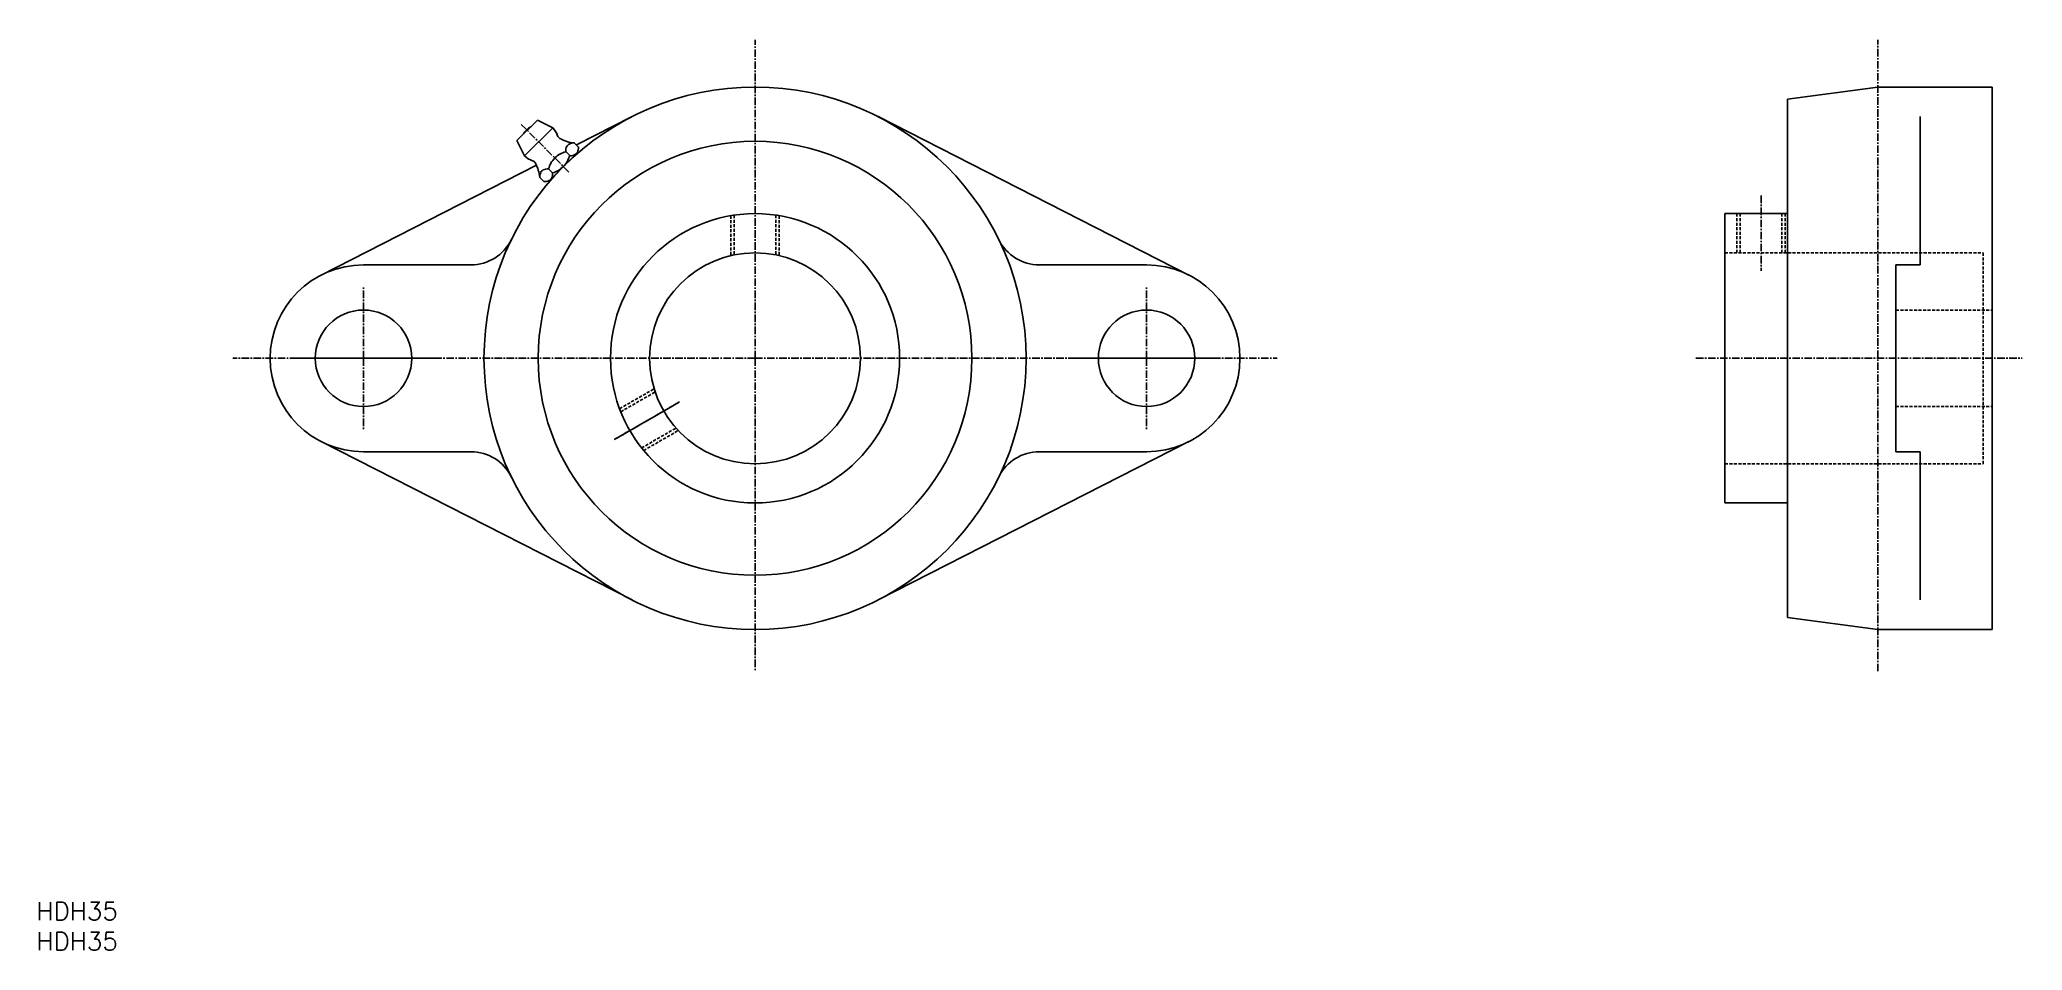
# Model space of a CAD drawing. Extents: x 45 to 374, y 37 to 188.
import ezdxf
from ezdxf.enums import TextEntityAlignment as Align

# ---------------------------------------------------------------- set-up
doc = ezdxf.new("R2010")
doc.units = 0
doc.linetypes.add('CENTER', pattern=[2, 1.25, -0.25, 0.25, -0.25])
doc.linetypes.add('DASHED', pattern=[0.75, 0.5, -0.25])
doc.layers.get('0').update_dxf_attribs({"linetype": 'CONTINUOUS'})
doc.layers.add('CENTER', color=1, linetype='CENTER')
doc.styles.get("Standard").update_dxf_attribs({"font": 'txt.shx', "bigfont": 'extfont.shx'})

msp = doc.modelspace()

# ---------------------------------------------------------------- linework, layer by layer
at = {"color": 7, "linetype": 'CONTINUOUS'}
for p, q in [((335.46, 178.52), (350.46, 180.52)), ((335.46, 92.52), (335.46, 178.52)), ((350.46, 180.52), (369.46, 180.52)), ((369.46, 180.52), (369.46, 90.52)), ((124.53, 171.65), (127.93, 175.04)), ((127.93, 175.04), (130.47, 173.77)), ((134.4, 170.91), (143.64, 175.62)), ((236.09, 149.33), (184.48, 175.62)), ((357.46, 175.62), (357.46, 151.02)), ((125.81, 169.1), (124.53, 171.65)), ((125.81, 169.1), (130.47, 173.77)), ((134.06, 171.24), (134.73, 170.57)), ((129.91, 165), (134.57, 169.67)), ((132.63, 169.81), (133.3, 169.14)), ((92.03, 149.33), (127.78, 167.54)), ((128.34, 165.51), (129, 164.85)), ((129.77, 166.95), (130.44, 166.28)), ((132.24, 167.34), (132.24, 167.34)), ((335.46, 159.52), (325.06, 159.52)), ((325.06, 159.52), (325.06, 111.52)), ((116.89, 151.02), (99.06, 151.02)), ((211.24, 151.02), (229.06, 151.02)), ((357.46, 151.02), (353.46, 151.02)), ((353.46, 151.02), (353.46, 120.02)), ((92.03, 121.71), (143.64, 95.42)), ((116.89, 120.02), (99.06, 120.02)), ((236.09, 121.71), (184.48, 95.42)), ((211.24, 120.02), (229.06, 120.02)), ((353.46, 120.02), (357.46, 120.02)), ((357.46, 120.02), (357.46, 95.42)), ((325.06, 111.52), (335.46, 111.52)), ((350.46, 90.52), (335.46, 92.52)), ((369.46, 90.52), (350.46, 90.52))]:
    msp.add_line(p, q, dxfattribs=at)
at = {"color": 3, "linetype": 'DASHED'}
for p, q in [((160.06, 159.18), (160.06, 152.55)), ((160.6, 159.27), (160.6, 152.67)), ((167.52, 159.27), (167.52, 152.67)), ((168.06, 159.18), (168.06, 152.55)), ((327.06, 159.52), (327.06, 153.02)), ((327.6, 159.52), (327.6, 153.02)), ((334.52, 159.52), (334.52, 153.02)), ((335.06, 159.52), (335.06, 153.02)), ((325.06, 153.02), (367.96, 153.02)), ((367.96, 153.02), (367.96, 118.02)), ((353.46, 143.52), (369.46, 143.52)), ((141.57, 127.15), (147.31, 130.46)), ((141.76, 126.64), (147.47, 129.93)), ((353.46, 127.52), (369.46, 127.52)), ((145.22, 120.65), (150.93, 123.94)), ((145.57, 120.22), (151.31, 123.53)), ((325.06, 118.02), (367.96, 118.02))]:
    msp.add_line(p, q, dxfattribs=at)
at = {"color": 7, "linetype": 'CONTINUOUS'}
for centre, radius in [((164.06, 135.52), 45), ((164.06, 135.52), 36), ((164.06, 135.52), 24), ((164.06, 135.52), 17.5), ((99.06, 135.52), 8), ((229.06, 135.52), 8)]:
    msp.add_circle(centre, radius, dxfattribs=at)
for centre, radius, start, end in [((128.41, 171.16), 3.2, 119.6254, 150.383), ((128.14, 171.44), 3.3, 17.9535, 45.0042), ((132.04, 172.7), 0.8, 197.9346, 240.2368), ((134.62, 177.21), 6, 240.2359, 264.6667), ((133.91, 169.77), 1.48, 83.8761, 118.4133), ((128.14, 171.44), 3.3, 225.0042, 252.0549), ((126.88, 167.54), 0.8, 29.7716, 72.0738), ((122.36, 164.95), 6, 5.3417, 29.7725), ((134.98, 165.33), 5.45, 151.5851, 162.7299), ((133.68, 165.9), 4.04, 120.0543, 149.9541), ((129.38, 170.19), 4.04, 300.0543, 329.9541), ((134.25, 164.6), 5.44, 107.2743, 118.4233), ((134.1, 169.97), 1.48, 151.5951, 186.1323), ((133.75, 170.12), 1.1, 120.0456, 149.9628), ((128.09, 170.76), 5.45, 331.5851, 342.7341), ((133.46, 170.61), 1.48, 263.8868, 298.4133), ((133.61, 170.26), 1.1, 300.0456, 329.9628), ((133.26, 170.42), 1.48, 331.5951, 6.1325), ((129.81, 165.67), 1.48, 151.5951, 186.1323), ((129.45, 165.83), 1.1, 120.0456, 149.9628), ((129.61, 165.47), 1.48, 83.8761, 118.4133), ((129.16, 166.32), 1.48, 263.8868, 298.4133), ((129.32, 165.96), 1.1, 300.0456, 329.9628), ((128.96, 166.12), 1.48, 331.5951, 6.1325), ((128.82, 171.48), 5.44, 287.2786, 298.4233), ((116.89, 158.49), 7.47, 270, 334.0381), ((211.24, 158.49), 7.47, 205.9619, 270), ((99.06, 135.52), 15.5, 90, 270), ((229.06, 135.52), 15.5, 270, 90), ((116.89, 112.55), 7.47, 25.9619, 90), ((211.24, 112.55), 7.47, 90, 154.0381)]:
    msp.add_arc(centre, radius, start, end, dxfattribs=at)
at = {"layer": 'CENTER', "color": 1, "linetype": 'CENTER'}
for p, q in [((164.06, 135.52), (164.06, 188.38)), ((350.46, 83.59), (350.46, 188.38)), ((133.17, 166.41), (125.25, 174.32)), ((331.06, 162.52), (331.06, 150.02)), ((99.06, 135.52), (99.06, 147.43)), ((229.06, 135.52), (229.06, 147.43)), ((164.06, 135.52), (77.36, 135.52)), ((99.06, 135.52), (87.15, 135.52)), ((99.06, 135.52), (99.06, 123.61)), ((99.06, 135.52), (110.97, 135.52)), ((164.06, 135.52), (164.06, 83.59)), ((164.06, 135.52), (250.76, 135.52)), ((229.06, 135.52), (217.15, 135.52)), ((229.06, 135.52), (229.06, 123.6)), ((229.06, 135.52), (240.97, 135.52)), ((320.26, 135.52), (374.44, 135.52)), ((140.68, 122.02), (151.5, 128.27)), ((151.5, 128.27), (140.68, 122.02))]:
    msp.add_line(p, q, dxfattribs=at)

# ---------------------------------------------------------------- texts
at = {"color": 7, "linetype": 'CONTINUOUS'}
for p in [(44.78, 43.8), (44.78, 38.8)]:
    msp.add_text('HDH35', height=3, dxfattribs=at).set_placement(p, align=Align.MIDDLE_LEFT)

doc.saveas('drawing.dxf')
